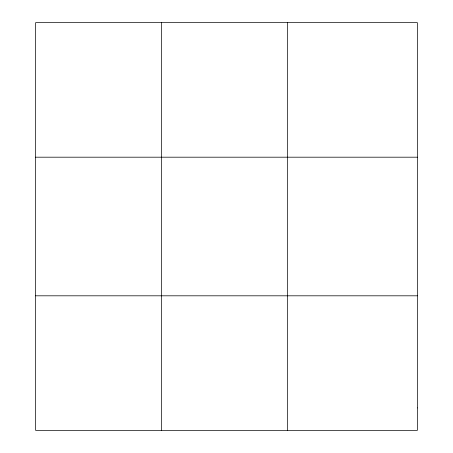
<?xml version="1.0" encoding="UTF-8"?>
<svg xmlns="http://www.w3.org/2000/svg" width="453" height="453" viewBox="0 0 453 453"><rect width="100%" height="100%" fill="white"/><g stroke="black" fill="none" stroke-linecap="round" stroke-linejoin="round"><path stroke-width="0.68" d="M161.602 430.35L161.602 22.65M287.581 430.35L287.581 22.65M35.623 157.191L417.377 157.191M35.623 295.809L417.377 295.809M417.377 407.927L417.377 430.35L35.623 430.35L35.623 22.65L417.377 22.65L417.377 407.927"/></g></svg>
